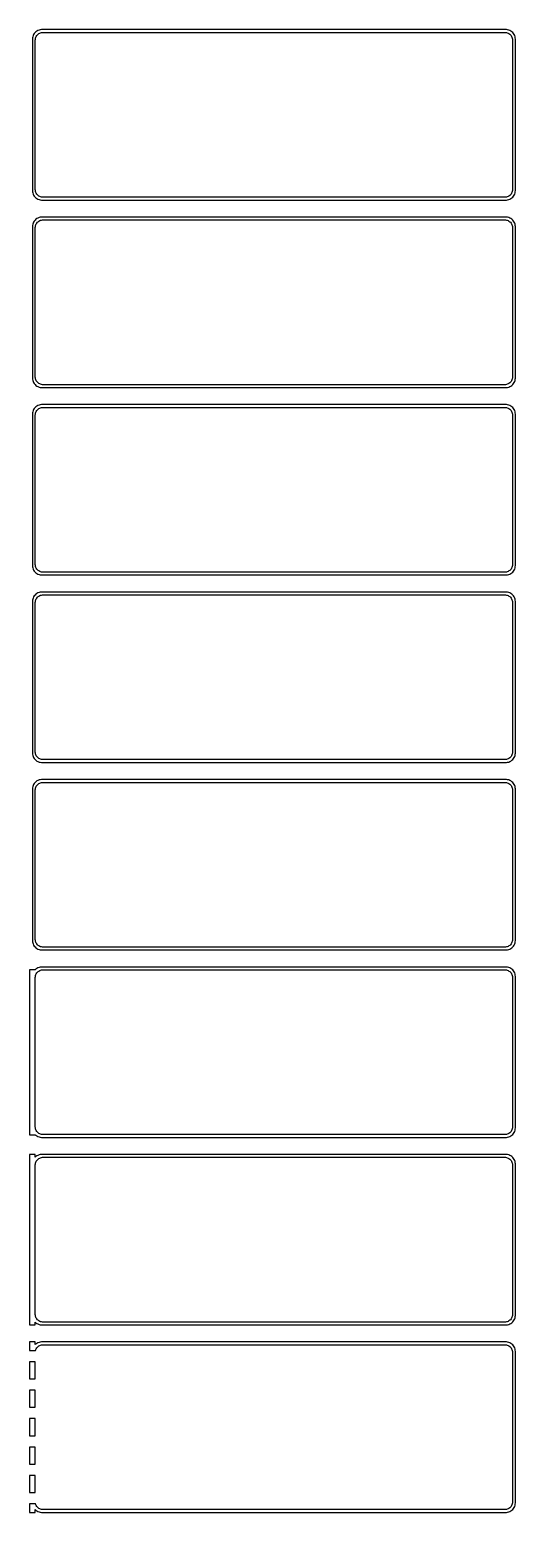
# Model space of a CAD drawing. Header units: metres. Extents: x -129 to 128, y 1440 to 2916.
# Drawn here: x -129 to 128, y 2133 to 2916 of the extents above; entities that cross this region are included whole.
import ezdxf

# ---------------------------------------------------------------- set-up
doc = ezdxf.new("R2010")
doc.units = ezdxf.units.M

msp = doc.modelspace()

# ---------------------------------------------------------------- linework, layer by layer
for p, q in [((-127.149, 2912.84), (-127.343, 2912.24)), ((-126.882, 2913.41), (-127.149, 2912.84)), ((-126.545, 2913.94), (-126.882, 2913.41)), ((-126.145, 2914.42), (-126.545, 2913.94)), ((-125.687, 2914.85), (-126.145, 2914.42)), ((-125.179, 2915.22), (-125.687, 2914.85)), ((-125.505, 2912.43), (-125.236, 2912.85)), ((-125.236, 2912.85), (-124.916, 2913.24)), ((-124.629, 2915.52), (-125.179, 2915.22)), ((-124.916, 2913.24), (-124.55, 2913.58)), ((-124.045, 2915.76), (-124.629, 2915.52)), ((-124.55, 2913.58), (-124.143, 2913.88)), ((-124.143, 2913.88), (-123.703, 2914.12)), ((-123.437, 2915.91), (-124.045, 2915.76)), ((-123.703, 2914.12), (-123.236, 2914.3)), ((-122.814, 2915.99), (-123.437, 2915.91)), ((-123.236, 2914.3), (-122.75, 2914.43)), ((122.814, 2915.99), (-122.814, 2915.99)), ((-122.75, 2914.43), (-122.251, 2914.49)), ((-122.251, 2914.49), (122.251, 2914.49)), ((122.251, 2914.49), (122.75, 2914.43)), ((122.75, 2914.43), (123.236, 2914.3)), ((123.437, 2915.91), (122.814, 2915.99)), ((123.236, 2914.3), (123.703, 2914.12)), ((124.045, 2915.76), (123.437, 2915.91)), ((123.703, 2914.12), (124.143, 2913.88)), ((124.629, 2915.52), (124.045, 2915.76)), ((124.143, 2913.88), (124.55, 2913.58)), ((124.55, 2913.58), (124.916, 2913.24)), ((125.179, 2915.22), (124.629, 2915.52)), ((124.916, 2913.24), (125.236, 2912.85)), ((125.687, 2914.85), (125.179, 2915.22)), ((125.236, 2912.85), (125.505, 2912.43)), ((126.145, 2914.42), (125.687, 2914.85)), ((126.545, 2913.94), (126.145, 2914.42)), ((126.882, 2913.41), (126.545, 2913.94)), ((127.149, 2912.84), (126.882, 2913.41)), ((127.343, 2912.24), (127.149, 2912.84)), ((-127.461, 2911.63), (-127.5, 2911)), ((-127.5, 2911), (-127.5, 2831)), ((-127.343, 2912.24), (-127.461, 2911.63)), ((-126, 2910.5), (-125.968, 2911)), ((-126, 2831.5), (-126, 2910.5)), ((-125.968, 2911), (-125.874, 2911.49)), ((-125.874, 2911.49), (-125.719, 2911.97)), ((-125.719, 2911.97), (-125.505, 2912.43)), ((125.505, 2912.43), (125.719, 2911.97)), ((125.719, 2911.97), (125.874, 2911.49)), ((125.874, 2911.49), (125.968, 2911)), ((125.968, 2911), (126, 2910.5)), ((126, 2910.5), (126, 2831.5)), ((127.461, 2911.63), (127.343, 2912.24)), ((127.5, 2911), (127.461, 2911.63)), ((127.5, 2831), (127.5, 2911)), ((-127.5, 2831), (-127.461, 2830.37)), ((-127.461, 2830.37), (-127.343, 2829.76)), ((-127.343, 2829.76), (-127.149, 2829.16)), ((-127.149, 2829.16), (-126.882, 2828.59)), ((-126.882, 2828.59), (-126.545, 2828.06)), ((-126.545, 2828.06), (-126.145, 2827.58)), ((-126.145, 2827.58), (-125.687, 2827.15)), ((-125.968, 2831), (-126, 2831.5)), ((-125.874, 2830.51), (-125.968, 2831)), ((-125.719, 2830.03), (-125.874, 2830.51)), ((-125.505, 2829.57), (-125.719, 2830.03)), ((-125.687, 2827.15), (-125.179, 2826.78)), ((-125.236, 2829.15), (-125.505, 2829.57)), ((-124.916, 2828.76), (-125.236, 2829.15)), ((-125.179, 2826.78), (-124.629, 2826.48)), ((-124.55, 2828.42), (-124.916, 2828.76)), ((-124.143, 2828.12), (-124.55, 2828.42)), ((-123.703, 2827.88), (-124.143, 2828.12)), ((-123.236, 2827.7), (-123.703, 2827.88)), ((-122.75, 2827.57), (-123.236, 2827.7)), ((-122.251, 2827.51), (-122.75, 2827.57)), ((122.251, 2827.51), (-122.251, 2827.51)), ((122.75, 2827.57), (122.251, 2827.51)), ((123.236, 2827.7), (122.75, 2827.57)), ((123.703, 2827.88), (123.236, 2827.7)), ((124.143, 2828.12), (123.703, 2827.88)), ((124.55, 2828.42), (124.143, 2828.12)), ((124.916, 2828.76), (124.55, 2828.42)), ((124.629, 2826.48), (125.179, 2826.78)), ((125.236, 2829.15), (124.916, 2828.76)), ((125.179, 2826.78), (125.687, 2827.15)), ((125.505, 2829.57), (125.236, 2829.15)), ((125.719, 2830.03), (125.505, 2829.57)), ((125.687, 2827.15), (126.145, 2827.58)), ((125.874, 2830.51), (125.719, 2830.03)), ((125.968, 2831), (125.874, 2830.51)), ((126, 2831.5), (125.968, 2831)), ((126.145, 2827.58), (126.545, 2828.06)), ((126.545, 2828.06), (126.882, 2828.59)), ((126.882, 2828.59), (127.149, 2829.16)), ((127.149, 2829.16), (127.343, 2829.76)), ((127.343, 2829.76), (127.461, 2830.37)), ((127.461, 2830.37), (127.5, 2831)), ((-124.629, 2826.48), (-124.045, 2826.24)), ((-124.045, 2826.24), (-123.437, 2826.09)), ((-123.437, 2826.09), (-122.814, 2826.01)), ((-122.814, 2826.01), (122.814, 2826.01)), ((122.814, 2826.01), (123.437, 2826.09)), ((123.437, 2826.09), (124.045, 2826.24)), ((124.045, 2826.24), (124.629, 2826.48)), ((-127.461, 2812.63), (-127.5, 2812)), ((-127.5, 2812), (-127.5, 2732)), ((-127.343, 2813.24), (-127.461, 2812.63)), ((-127.149, 2813.84), (-127.343, 2813.24)), ((-126.882, 2814.41), (-127.149, 2813.84)), ((-126.545, 2814.94), (-126.882, 2814.41)), ((-126.145, 2815.42), (-126.545, 2814.94)), ((-125.687, 2815.85), (-126.145, 2815.42)), ((-126, 2811.5), (-125.968, 2812)), ((-126, 2732.5), (-126, 2811.5)), ((-125.968, 2812), (-125.874, 2812.49)), ((-125.874, 2812.49), (-125.719, 2812.97)), ((-125.719, 2812.97), (-125.505, 2813.43)), ((-125.179, 2816.22), (-125.687, 2815.85)), ((-125.505, 2813.43), (-125.236, 2813.85)), ((-125.236, 2813.85), (-124.916, 2814.24)), ((-124.629, 2816.52), (-125.179, 2816.22)), ((-124.916, 2814.24), (-124.55, 2814.58)), ((-124.045, 2816.76), (-124.629, 2816.52)), ((-124.55, 2814.58), (-124.143, 2814.88)), ((-124.143, 2814.88), (-123.703, 2815.12)), ((-123.437, 2816.91), (-124.045, 2816.76)), ((-123.703, 2815.12), (-123.236, 2815.3)), ((-122.814, 2816.99), (-123.437, 2816.91)), ((-123.236, 2815.3), (-122.75, 2815.43)), ((122.814, 2816.99), (-122.814, 2816.99)), ((-122.75, 2815.43), (-122.251, 2815.49)), ((-122.251, 2815.49), (122.251, 2815.49)), ((122.251, 2815.49), (122.75, 2815.43)), ((122.75, 2815.43), (123.236, 2815.3)), ((123.437, 2816.91), (122.814, 2816.99)), ((123.236, 2815.3), (123.703, 2815.12)), ((124.045, 2816.76), (123.437, 2816.91)), ((123.703, 2815.12), (124.143, 2814.88)), ((124.629, 2816.52), (124.045, 2816.76)), ((124.143, 2814.88), (124.55, 2814.58)), ((124.55, 2814.58), (124.916, 2814.24)), ((125.179, 2816.22), (124.629, 2816.52)), ((124.916, 2814.24), (125.236, 2813.85)), ((125.687, 2815.85), (125.179, 2816.22)), ((125.236, 2813.85), (125.505, 2813.43)), ((125.505, 2813.43), (125.719, 2812.97)), ((126.145, 2815.42), (125.687, 2815.85)), ((125.719, 2812.97), (125.874, 2812.49)), ((125.874, 2812.49), (125.968, 2812)), ((125.968, 2812), (126, 2811.5)), ((126, 2811.5), (126, 2732.5)), ((126.545, 2814.94), (126.145, 2815.42)), ((126.882, 2814.41), (126.545, 2814.94)), ((127.149, 2813.84), (126.882, 2814.41)), ((127.343, 2813.24), (127.149, 2813.84)), ((127.461, 2812.63), (127.343, 2813.24)), ((127.5, 2812), (127.461, 2812.63)), ((127.5, 2732), (127.5, 2812)), ((-127.5, 2732), (-127.461, 2731.37)), ((-127.461, 2731.37), (-127.343, 2730.76)), ((-127.343, 2730.76), (-127.149, 2730.16)), ((-127.149, 2730.16), (-126.882, 2729.59)), ((-126.882, 2729.59), (-126.545, 2729.06)), ((-126.545, 2729.06), (-126.145, 2728.58)), ((-126.145, 2728.58), (-125.687, 2728.15)), ((-125.968, 2732), (-126, 2732.5)), ((-125.874, 2731.51), (-125.968, 2732)), ((-125.719, 2731.03), (-125.874, 2731.51)), ((-125.505, 2730.57), (-125.719, 2731.03)), ((-125.687, 2728.15), (-125.179, 2727.78)), ((-125.236, 2730.15), (-125.505, 2730.57)), ((-124.916, 2729.76), (-125.236, 2730.15)), ((-125.179, 2727.78), (-124.629, 2727.48)), ((-124.55, 2729.42), (-124.916, 2729.76)), ((-124.629, 2727.48), (-124.045, 2727.24)), ((-124.143, 2729.12), (-124.55, 2729.42)), ((-123.703, 2728.88), (-124.143, 2729.12)), ((-124.045, 2727.24), (-123.437, 2727.09)), ((-123.236, 2728.7), (-123.703, 2728.88)), ((-123.437, 2727.09), (-122.814, 2727.01)), ((-122.75, 2728.57), (-123.236, 2728.7)), ((-122.814, 2727.01), (122.814, 2727.01)), ((-122.251, 2728.51), (-122.75, 2728.57)), ((122.251, 2728.51), (-122.251, 2728.51)), ((122.75, 2728.57), (122.251, 2728.51)), ((123.236, 2728.7), (122.75, 2728.57)), ((122.814, 2727.01), (123.437, 2727.09)), ((123.703, 2728.88), (123.236, 2728.7)), ((123.437, 2727.09), (124.045, 2727.24)), ((124.143, 2729.12), (123.703, 2728.88)), ((124.045, 2727.24), (124.629, 2727.48)), ((124.55, 2729.42), (124.143, 2729.12)), ((124.916, 2729.76), (124.55, 2729.42)), ((124.629, 2727.48), (125.179, 2727.78)), ((125.236, 2730.15), (124.916, 2729.76)), ((125.179, 2727.78), (125.687, 2728.15)), ((125.505, 2730.57), (125.236, 2730.15)), ((125.719, 2731.03), (125.505, 2730.57)), ((125.687, 2728.15), (126.145, 2728.58)), ((125.874, 2731.51), (125.719, 2731.03)), ((125.968, 2732), (125.874, 2731.51)), ((126, 2732.5), (125.968, 2732)), ((126.145, 2728.58), (126.545, 2729.06)), ((126.545, 2729.06), (126.882, 2729.59)), ((126.882, 2729.59), (127.149, 2730.16)), ((127.149, 2730.16), (127.343, 2730.76)), ((127.343, 2730.76), (127.461, 2731.37)), ((127.461, 2731.37), (127.5, 2732)), ((-125.179, 2717.22), (-125.687, 2716.85)), ((-124.629, 2717.52), (-125.179, 2717.22)), ((-124.045, 2717.76), (-124.629, 2717.52)), ((-123.437, 2717.91), (-124.045, 2717.76)), ((-122.814, 2717.99), (-123.437, 2717.91)), ((122.814, 2717.99), (-122.814, 2717.99)), ((123.437, 2717.91), (122.814, 2717.99)), ((124.045, 2717.76), (123.437, 2717.91)), ((124.629, 2717.52), (124.045, 2717.76)), ((125.179, 2717.22), (124.629, 2717.52)), ((125.687, 2716.85), (125.179, 2717.22)), ((-127.461, 2713.63), (-127.5, 2713)), ((-127.5, 2713), (-127.5, 2633)), ((-127.343, 2714.24), (-127.461, 2713.63)), ((-127.149, 2714.84), (-127.343, 2714.24)), ((-126.882, 2715.41), (-127.149, 2714.84)), ((-126.545, 2715.94), (-126.882, 2715.41)), ((-126.145, 2716.42), (-126.545, 2715.94)), ((-125.687, 2716.85), (-126.145, 2716.42)), ((-126, 2712.5), (-125.968, 2713)), ((-126, 2633.5), (-126, 2712.5)), ((-125.968, 2713), (-125.874, 2713.49)), ((-125.874, 2713.49), (-125.719, 2713.97)), ((-125.719, 2713.97), (-125.505, 2714.43)), ((-125.505, 2714.43), (-125.236, 2714.85)), ((-125.236, 2714.85), (-124.916, 2715.24)), ((-124.916, 2715.24), (-124.55, 2715.58)), ((-124.55, 2715.58), (-124.143, 2715.88)), ((-124.143, 2715.88), (-123.703, 2716.12)), ((-123.703, 2716.12), (-123.236, 2716.3)), ((-123.236, 2716.3), (-122.75, 2716.43)), ((-122.75, 2716.43), (-122.251, 2716.49)), ((-122.251, 2716.49), (122.251, 2716.49)), ((122.251, 2716.49), (122.75, 2716.43)), ((122.75, 2716.43), (123.236, 2716.3)), ((123.236, 2716.3), (123.703, 2716.12)), ((123.703, 2716.12), (124.143, 2715.88)), ((124.143, 2715.88), (124.55, 2715.58)), ((124.55, 2715.58), (124.916, 2715.24)), ((124.916, 2715.24), (125.236, 2714.85)), ((125.236, 2714.85), (125.505, 2714.43)), ((125.505, 2714.43), (125.719, 2713.97)), ((126.145, 2716.42), (125.687, 2716.85)), ((125.719, 2713.97), (125.874, 2713.49)), ((125.874, 2713.49), (125.968, 2713)), ((125.968, 2713), (126, 2712.5)), ((126, 2712.5), (126, 2633.5)), ((126.545, 2715.94), (126.145, 2716.42)), ((126.882, 2715.41), (126.545, 2715.94)), ((127.149, 2714.84), (126.882, 2715.41)), ((127.343, 2714.24), (127.149, 2714.84)), ((127.461, 2713.63), (127.343, 2714.24)), ((127.5, 2713), (127.461, 2713.63)), ((127.5, 2633), (127.5, 2713)), ((-127.5, 2633), (-127.461, 2632.37)), ((-127.461, 2632.37), (-127.343, 2631.76)), ((-127.343, 2631.76), (-127.149, 2631.16)), ((-127.149, 2631.16), (-126.882, 2630.59)), ((-125.968, 2633), (-126, 2633.5)), ((-125.874, 2632.51), (-125.968, 2633)), ((-125.719, 2632.03), (-125.874, 2632.51)), ((-125.505, 2631.57), (-125.719, 2632.03)), ((-125.236, 2631.15), (-125.505, 2631.57)), ((-124.916, 2630.76), (-125.236, 2631.15)), ((125.236, 2631.15), (124.916, 2630.76)), ((125.505, 2631.57), (125.236, 2631.15)), ((125.719, 2632.03), (125.505, 2631.57)), ((125.874, 2632.51), (125.719, 2632.03)), ((125.968, 2633), (125.874, 2632.51)), ((126, 2633.5), (125.968, 2633)), ((126.882, 2630.59), (127.149, 2631.16)), ((127.149, 2631.16), (127.343, 2631.76)), ((127.343, 2631.76), (127.461, 2632.37)), ((127.461, 2632.37), (127.5, 2633)), ((-126.882, 2630.59), (-126.545, 2630.06)), ((-126.545, 2630.06), (-126.145, 2629.58)), ((-126.145, 2629.58), (-125.687, 2629.15)), ((-125.687, 2629.15), (-125.179, 2628.78)), ((-125.179, 2628.78), (-124.629, 2628.48)), ((-124.55, 2630.42), (-124.916, 2630.76)), ((-124.629, 2628.48), (-124.045, 2628.24)), ((-124.143, 2630.12), (-124.55, 2630.42)), ((-123.703, 2629.88), (-124.143, 2630.12)), ((-124.045, 2628.24), (-123.437, 2628.09)), ((-123.236, 2629.7), (-123.703, 2629.88)), ((-123.437, 2628.09), (-122.814, 2628.01)), ((-122.75, 2629.57), (-123.236, 2629.7)), ((-122.814, 2628.01), (122.814, 2628.01)), ((-122.251, 2629.51), (-122.75, 2629.57)), ((122.251, 2629.51), (-122.251, 2629.51)), ((122.75, 2629.57), (122.251, 2629.51)), ((123.236, 2629.7), (122.75, 2629.57)), ((122.814, 2628.01), (123.437, 2628.09)), ((123.703, 2629.88), (123.236, 2629.7)), ((123.437, 2628.09), (124.045, 2628.24)), ((124.143, 2630.12), (123.703, 2629.88)), ((124.045, 2628.24), (124.629, 2628.48)), ((124.55, 2630.42), (124.143, 2630.12)), ((124.916, 2630.76), (124.55, 2630.42)), ((124.629, 2628.48), (125.179, 2628.78)), ((125.179, 2628.78), (125.687, 2629.15)), ((125.687, 2629.15), (126.145, 2629.58)), ((126.145, 2629.58), (126.545, 2630.06)), ((126.545, 2630.06), (126.882, 2630.59)), ((-127.343, 2615.24), (-127.461, 2614.63)), ((-127.149, 2615.84), (-127.343, 2615.24)), ((-126.882, 2616.41), (-127.149, 2615.84)), ((-126.545, 2616.94), (-126.882, 2616.41)), ((-126.145, 2617.42), (-126.545, 2616.94)), ((-125.687, 2617.85), (-126.145, 2617.42)), ((-125.719, 2614.97), (-125.505, 2615.43)), ((-125.179, 2618.22), (-125.687, 2617.85)), ((-125.505, 2615.43), (-125.236, 2615.85)), ((-125.236, 2615.85), (-124.916, 2616.24)), ((-124.629, 2618.52), (-125.179, 2618.22)), ((-124.916, 2616.24), (-124.55, 2616.58)), ((-124.045, 2618.76), (-124.629, 2618.52)), ((-124.55, 2616.58), (-124.143, 2616.88)), ((-124.143, 2616.88), (-123.703, 2617.12)), ((-123.437, 2618.91), (-124.045, 2618.76)), ((-123.703, 2617.12), (-123.236, 2617.3)), ((-122.814, 2618.99), (-123.437, 2618.91)), ((-123.236, 2617.3), (-122.75, 2617.43)), ((122.814, 2618.99), (-122.814, 2618.99)), ((-122.75, 2617.43), (-122.251, 2617.49)), ((-122.251, 2617.49), (122.251, 2617.49)), ((122.251, 2617.49), (122.75, 2617.43)), ((122.75, 2617.43), (123.236, 2617.3)), ((123.437, 2618.91), (122.814, 2618.99)), ((123.236, 2617.3), (123.703, 2617.12)), ((124.045, 2618.76), (123.437, 2618.91)), ((123.703, 2617.12), (124.143, 2616.88)), ((124.629, 2618.52), (124.045, 2618.76)), ((124.143, 2616.88), (124.55, 2616.58)), ((124.55, 2616.58), (124.916, 2616.24)), ((125.179, 2618.22), (124.629, 2618.52)), ((124.916, 2616.24), (125.236, 2615.85)), ((125.687, 2617.85), (125.179, 2618.22)), ((125.236, 2615.85), (125.505, 2615.43)), ((125.505, 2615.43), (125.719, 2614.97)), ((126.145, 2617.42), (125.687, 2617.85)), ((126.545, 2616.94), (126.145, 2617.42)), ((126.882, 2616.41), (126.545, 2616.94)), ((127.149, 2615.84), (126.882, 2616.41)), ((127.343, 2615.24), (127.149, 2615.84)), ((127.461, 2614.63), (127.343, 2615.24)), ((-127.461, 2614.63), (-127.5, 2614)), ((-127.5, 2614), (-127.5, 2534)), ((-126, 2613.5), (-125.968, 2614)), ((-126, 2534.5), (-126, 2613.5)), ((-125.968, 2614), (-125.874, 2614.49)), ((-125.874, 2614.49), (-125.719, 2614.97)), ((125.719, 2614.97), (125.874, 2614.49)), ((125.874, 2614.49), (125.968, 2614)), ((125.968, 2614), (126, 2613.5)), ((126, 2613.5), (126, 2534.5)), ((127.5, 2614), (127.461, 2614.63)), ((127.5, 2534), (127.5, 2614)), ((-127.5, 2534), (-127.461, 2533.37)), ((-127.461, 2533.37), (-127.343, 2532.76)), ((-127.343, 2532.76), (-127.149, 2532.16)), ((-127.149, 2532.16), (-126.882, 2531.59)), ((-126.882, 2531.59), (-126.545, 2531.06)), ((-126.545, 2531.06), (-126.145, 2530.58)), ((-126.145, 2530.58), (-125.687, 2530.15)), ((-125.968, 2534), (-126, 2534.5)), ((-125.874, 2533.51), (-125.968, 2534)), ((-125.719, 2533.03), (-125.874, 2533.51)), ((-125.505, 2532.57), (-125.719, 2533.03)), ((-125.687, 2530.15), (-125.179, 2529.78)), ((-125.236, 2532.15), (-125.505, 2532.57)), ((-124.916, 2531.76), (-125.236, 2532.15)), ((-125.179, 2529.78), (-124.629, 2529.48)), ((-124.55, 2531.42), (-124.916, 2531.76)), ((-124.629, 2529.48), (-124.045, 2529.24)), ((-124.143, 2531.12), (-124.55, 2531.42)), ((-123.703, 2530.88), (-124.143, 2531.12)), ((-124.045, 2529.24), (-123.437, 2529.09)), ((-123.236, 2530.7), (-123.703, 2530.88)), ((-123.437, 2529.09), (-122.814, 2529.01)), ((-122.75, 2530.57), (-123.236, 2530.7)), ((-122.251, 2530.51), (-122.75, 2530.57)), ((122.251, 2530.51), (-122.251, 2530.51)), ((122.75, 2530.57), (122.251, 2530.51)), ((123.236, 2530.7), (122.75, 2530.57)), ((122.814, 2529.01), (123.437, 2529.09)), ((123.703, 2530.88), (123.236, 2530.7)), ((123.437, 2529.09), (124.045, 2529.24)), ((124.143, 2531.12), (123.703, 2530.88)), ((124.045, 2529.24), (124.629, 2529.48)), ((124.55, 2531.42), (124.143, 2531.12)), ((124.916, 2531.76), (124.55, 2531.42)), ((124.629, 2529.48), (125.179, 2529.78)), ((125.236, 2532.15), (124.916, 2531.76)), ((125.179, 2529.78), (125.687, 2530.15)), ((125.505, 2532.57), (125.236, 2532.15)), ((125.719, 2533.03), (125.505, 2532.57)), ((125.687, 2530.15), (126.145, 2530.58)), ((125.874, 2533.51), (125.719, 2533.03)), ((125.968, 2534), (125.874, 2533.51)), ((126, 2534.5), (125.968, 2534)), ((126.145, 2530.58), (126.545, 2531.06)), ((126.545, 2531.06), (126.882, 2531.59)), ((126.882, 2531.59), (127.149, 2532.16)), ((127.149, 2532.16), (127.343, 2532.76)), ((127.343, 2532.76), (127.461, 2533.37)), ((127.461, 2533.37), (127.5, 2534)), ((-122.814, 2529.01), (122.814, 2529.01)), ((-127.461, 2515.63), (-127.5, 2515)), ((-127.5, 2515), (-127.5, 2435)), ((-127.343, 2516.24), (-127.461, 2515.63)), ((-127.149, 2516.84), (-127.343, 2516.24)), ((-126.882, 2517.41), (-127.149, 2516.84)), ((-126.545, 2517.94), (-126.882, 2517.41)), ((-126.145, 2518.42), (-126.545, 2517.94)), ((-125.687, 2518.85), (-126.145, 2518.42)), ((-126, 2514.5), (-125.968, 2515)), ((-126, 2435.5), (-126, 2514.5)), ((-125.968, 2515), (-125.874, 2515.49)), ((-125.874, 2515.49), (-125.719, 2515.97)), ((-125.719, 2515.97), (-125.505, 2516.43)), ((-125.179, 2519.22), (-125.687, 2518.85)), ((-125.505, 2516.43), (-125.236, 2516.85)), ((-125.236, 2516.85), (-124.916, 2517.24)), ((-124.629, 2519.52), (-125.179, 2519.22)), ((-124.916, 2517.24), (-124.55, 2517.58)), ((-124.045, 2519.76), (-124.629, 2519.52)), ((-124.55, 2517.58), (-124.143, 2517.88)), ((-124.143, 2517.88), (-123.703, 2518.12)), ((-123.437, 2519.91), (-124.045, 2519.76)), ((-123.703, 2518.12), (-123.236, 2518.3)), ((-122.814, 2519.99), (-123.437, 2519.91)), ((-123.236, 2518.3), (-122.75, 2518.43)), ((122.814, 2519.99), (-122.814, 2519.99)), ((-122.75, 2518.43), (-122.251, 2518.49)), ((-122.251, 2518.49), (122.251, 2518.49)), ((122.251, 2518.49), (122.75, 2518.43)), ((122.75, 2518.43), (123.236, 2518.3)), ((123.437, 2519.91), (122.814, 2519.99)), ((123.236, 2518.3), (123.703, 2518.12)), ((124.045, 2519.76), (123.437, 2519.91)), ((123.703, 2518.12), (124.143, 2517.88)), ((124.629, 2519.52), (124.045, 2519.76)), ((124.143, 2517.88), (124.55, 2517.58)), ((124.55, 2517.58), (124.916, 2517.24)), ((125.179, 2519.22), (124.629, 2519.52)), ((124.916, 2517.24), (125.236, 2516.85)), ((125.687, 2518.85), (125.179, 2519.22)), ((125.236, 2516.85), (125.505, 2516.43)), ((125.505, 2516.43), (125.719, 2515.97)), ((126.145, 2518.42), (125.687, 2518.85)), ((125.719, 2515.97), (125.874, 2515.49)), ((125.874, 2515.49), (125.968, 2515)), ((125.968, 2515), (126, 2514.5)), ((126, 2514.5), (126, 2435.5)), ((126.545, 2517.94), (126.145, 2518.42)), ((126.882, 2517.41), (126.545, 2517.94)), ((127.149, 2516.84), (126.882, 2517.41)), ((127.343, 2516.24), (127.149, 2516.84)), ((127.461, 2515.63), (127.343, 2516.24)), ((127.5, 2515), (127.461, 2515.63)), ((127.5, 2435), (127.5, 2515)), ((-125.968, 2435), (-126, 2435.5)), ((126, 2435.5), (125.968, 2435)), ((-127.5, 2435), (-127.461, 2434.37)), ((-127.461, 2434.37), (-127.343, 2433.76)), ((-127.343, 2433.76), (-127.149, 2433.16)), ((-127.149, 2433.16), (-126.882, 2432.59)), ((-126.882, 2432.59), (-126.545, 2432.06)), ((-126.545, 2432.06), (-126.145, 2431.58)), ((-126.145, 2431.58), (-125.687, 2431.15)), ((-125.874, 2434.51), (-125.968, 2435)), ((-125.719, 2434.03), (-125.874, 2434.51)), ((-125.505, 2433.57), (-125.719, 2434.03)), ((-125.687, 2431.15), (-125.179, 2430.78)), ((-125.236, 2433.15), (-125.505, 2433.57)), ((-124.916, 2432.76), (-125.236, 2433.15)), ((-125.179, 2430.78), (-124.629, 2430.48)), ((-124.55, 2432.42), (-124.916, 2432.76)), ((-124.629, 2430.48), (-124.045, 2430.24)), ((-124.143, 2432.12), (-124.55, 2432.42)), ((-123.703, 2431.88), (-124.143, 2432.12)), ((-124.045, 2430.24), (-123.437, 2430.09)), ((-123.236, 2431.7), (-123.703, 2431.88)), ((-123.437, 2430.09), (-122.814, 2430.01)), ((-122.75, 2431.57), (-123.236, 2431.7)), ((-122.814, 2430.01), (122.814, 2430.01)), ((-122.251, 2431.51), (-122.75, 2431.57)), ((122.251, 2431.51), (-122.251, 2431.51)), ((122.75, 2431.57), (122.251, 2431.51)), ((123.236, 2431.7), (122.75, 2431.57)), ((122.814, 2430.01), (123.437, 2430.09)), ((123.703, 2431.88), (123.236, 2431.7)), ((123.437, 2430.09), (124.045, 2430.24)), ((124.143, 2432.12), (123.703, 2431.88)), ((124.045, 2430.24), (124.629, 2430.48)), ((124.55, 2432.42), (124.143, 2432.12)), ((124.916, 2432.76), (124.55, 2432.42)), ((124.629, 2430.48), (125.179, 2430.78)), ((125.236, 2433.15), (124.916, 2432.76)), ((125.179, 2430.78), (125.687, 2431.15)), ((125.505, 2433.57), (125.236, 2433.15)), ((125.719, 2434.03), (125.505, 2433.57)), ((125.687, 2431.15), (126.145, 2431.58)), ((125.874, 2434.51), (125.719, 2434.03)), ((125.968, 2435), (125.874, 2434.51)), ((126.145, 2431.58), (126.545, 2432.06)), ((126.545, 2432.06), (126.882, 2432.59)), ((126.882, 2432.59), (127.149, 2433.16)), ((127.149, 2433.16), (127.343, 2433.76)), ((127.343, 2433.76), (127.461, 2434.37)), ((127.461, 2434.37), (127.5, 2435)), ((-126, 2419.56), (-129, 2419.56)), ((-129, 2419.56), (-129, 2332.44)), ((-125.687, 2419.85), (-126, 2419.56)), ((-125.179, 2420.22), (-125.687, 2419.85)), ((-124.629, 2420.52), (-125.179, 2420.22)), ((-124.045, 2420.76), (-124.629, 2420.52)), ((-123.437, 2420.91), (-124.045, 2420.76)), ((-122.814, 2420.99), (-123.437, 2420.91)), ((-123.236, 2419.3), (-122.75, 2419.43)), ((122.814, 2420.99), (-122.814, 2420.99)), ((-122.75, 2419.43), (-122.251, 2419.49)), ((-122.251, 2419.49), (122.251, 2419.49)), ((122.251, 2419.49), (122.75, 2419.43)), ((122.75, 2419.43), (123.236, 2419.3)), ((123.437, 2420.91), (122.814, 2420.99)), ((124.045, 2420.76), (123.437, 2420.91)), ((124.629, 2420.52), (124.045, 2420.76)), ((125.179, 2420.22), (124.629, 2420.52)), ((125.687, 2419.85), (125.179, 2420.22)), ((126.145, 2419.42), (125.687, 2419.85)), ((126.545, 2418.94), (126.145, 2419.42)), ((-126, 2415.5), (-125.968, 2416)), ((-126, 2336.5), (-126, 2415.5)), ((-125.968, 2416), (-125.874, 2416.49)), ((-125.874, 2416.49), (-125.719, 2416.97)), ((-125.719, 2416.97), (-125.505, 2417.43)), ((-125.505, 2417.43), (-125.236, 2417.85)), ((-125.236, 2417.85), (-124.916, 2418.24)), ((-124.916, 2418.24), (-124.55, 2418.58)), ((-124.55, 2418.58), (-124.143, 2418.88)), ((-124.143, 2418.88), (-123.703, 2419.12)), ((-123.703, 2419.12), (-123.236, 2419.3)), ((123.236, 2419.3), (123.703, 2419.12)), ((123.703, 2419.12), (124.143, 2418.88)), ((124.143, 2418.88), (124.55, 2418.58)), ((124.55, 2418.58), (124.916, 2418.24)), ((124.916, 2418.24), (125.236, 2417.85)), ((125.236, 2417.85), (125.505, 2417.43)), ((125.505, 2417.43), (125.719, 2416.97)), ((125.719, 2416.97), (125.874, 2416.49)), ((125.874, 2416.49), (125.968, 2416)), ((125.968, 2416), (126, 2415.5)), ((126, 2415.5), (126, 2336.5)), ((126.882, 2418.41), (126.545, 2418.94)), ((127.149, 2417.84), (126.882, 2418.41)), ((127.343, 2417.24), (127.149, 2417.84)), ((127.461, 2416.63), (127.343, 2417.24)), ((127.5, 2416), (127.461, 2416.63)), ((127.5, 2336), (127.5, 2416)), ((-125.968, 2336), (-126, 2336.5)), ((-125.874, 2335.51), (-125.968, 2336)), ((-125.719, 2335.03), (-125.874, 2335.51)), ((-125.505, 2334.57), (-125.719, 2335.03)), ((-125.236, 2334.15), (-125.505, 2334.57)), ((-124.916, 2333.76), (-125.236, 2334.15)), ((-124.55, 2333.42), (-124.916, 2333.76)), ((-124.143, 2333.12), (-124.55, 2333.42)), ((124.55, 2333.42), (124.143, 2333.12)), ((124.916, 2333.76), (124.55, 2333.42)), ((125.236, 2334.15), (124.916, 2333.76)), ((125.505, 2334.57), (125.236, 2334.15)), ((125.719, 2335.03), (125.505, 2334.57)), ((125.874, 2335.51), (125.719, 2335.03)), ((125.968, 2336), (125.874, 2335.51)), ((126, 2336.5), (125.968, 2336)), ((126.545, 2333.06), (126.882, 2333.59)), ((126.882, 2333.59), (127.149, 2334.16)), ((127.149, 2334.16), (127.343, 2334.76)), ((127.343, 2334.76), (127.461, 2335.37)), ((127.461, 2335.37), (127.5, 2336)), ((-129, 2332.44), (-126, 2332.44)), ((-126, 2332.44), (-125.687, 2332.15)), ((-125.687, 2332.15), (-125.179, 2331.78)), ((-125.179, 2331.78), (-124.629, 2331.48)), ((-124.629, 2331.48), (-124.045, 2331.24)), ((-123.703, 2332.88), (-124.143, 2333.12)), ((-124.045, 2331.24), (-123.437, 2331.09)), ((-123.236, 2332.7), (-123.703, 2332.88)), ((-123.437, 2331.09), (-122.814, 2331.01)), ((-122.75, 2332.57), (-123.236, 2332.7)), ((-122.814, 2331.01), (122.814, 2331.01)), ((-122.251, 2332.51), (-122.75, 2332.57)), ((122.251, 2332.51), (-122.251, 2332.51)), ((122.75, 2332.57), (122.251, 2332.51)), ((123.236, 2332.7), (122.75, 2332.57)), ((122.814, 2331.01), (123.437, 2331.09)), ((123.703, 2332.88), (123.236, 2332.7)), ((123.437, 2331.09), (124.045, 2331.24)), ((124.143, 2333.12), (123.703, 2332.88)), ((124.045, 2331.24), (124.629, 2331.48)), ((124.629, 2331.48), (125.179, 2331.78)), ((125.179, 2331.78), (125.687, 2332.15)), ((125.687, 2332.15), (126.145, 2332.58)), ((126.145, 2332.58), (126.545, 2333.06)), ((-126, 2321.97), (-129, 2321.97)), ((-129, 2321.97), (-129, 2232.03)), ((-126, 2320.56), (-126, 2321.97)), ((-125.687, 2320.85), (-126, 2320.56)), ((-125.874, 2317.49), (-125.719, 2317.97)), ((-125.719, 2317.97), (-125.505, 2318.43)), ((-125.179, 2321.22), (-125.687, 2320.85)), ((-125.505, 2318.43), (-125.236, 2318.85)), ((-125.236, 2318.85), (-124.916, 2319.24)), ((-124.629, 2321.52), (-125.179, 2321.22)), ((-124.916, 2319.24), (-124.55, 2319.58)), ((-124.045, 2321.76), (-124.629, 2321.52)), ((-124.55, 2319.58), (-124.143, 2319.88)), ((-124.143, 2319.88), (-123.703, 2320.12)), ((-123.437, 2321.91), (-124.045, 2321.76)), ((-123.703, 2320.12), (-123.236, 2320.3)), ((-122.814, 2321.99), (-123.437, 2321.91)), ((-123.236, 2320.3), (-122.75, 2320.43)), ((122.814, 2321.99), (-122.814, 2321.99)), ((-122.75, 2320.43), (-122.251, 2320.49)), ((-122.251, 2320.49), (122.251, 2320.49)), ((122.251, 2320.49), (122.75, 2320.43)), ((122.75, 2320.43), (123.236, 2320.3)), ((123.437, 2321.91), (122.814, 2321.99)), ((123.236, 2320.3), (123.703, 2320.12)), ((124.045, 2321.76), (123.437, 2321.91)), ((123.703, 2320.12), (124.143, 2319.88)), ((124.629, 2321.52), (124.045, 2321.76)), ((124.143, 2319.88), (124.55, 2319.58)), ((124.55, 2319.58), (124.916, 2319.24)), ((125.179, 2321.22), (124.629, 2321.52)), ((124.916, 2319.24), (125.236, 2318.85)), ((125.687, 2320.85), (125.179, 2321.22)), ((125.236, 2318.85), (125.505, 2318.43)), ((125.505, 2318.43), (125.719, 2317.97)), ((126.145, 2320.42), (125.687, 2320.85)), ((125.719, 2317.97), (125.874, 2317.49)), ((126.545, 2319.94), (126.145, 2320.42)), ((126.882, 2319.41), (126.545, 2319.94)), ((127.149, 2318.84), (126.882, 2319.41)), ((127.343, 2318.24), (127.149, 2318.84)), ((127.461, 2317.63), (127.343, 2318.24)), ((127.5, 2317), (127.461, 2317.63)), ((-126, 2316.5), (-125.968, 2317)), ((-126, 2237.5), (-126, 2316.5)), ((-125.968, 2317), (-125.874, 2317.49)), ((125.874, 2317.49), (125.968, 2317)), ((125.968, 2317), (126, 2316.5)), ((126, 2316.5), (126, 2237.5)), ((127.5, 2237), (127.5, 2317)), ((-129, 2232.03), (-126, 2232.03)), ((-125.968, 2237), (-126, 2237.5)), ((-126, 2232.03), (-126, 2233.44)), ((-126, 2233.44), (-125.687, 2233.15)), ((-125.874, 2236.51), (-125.968, 2237)), ((-125.719, 2236.03), (-125.874, 2236.51)), ((-125.505, 2235.57), (-125.719, 2236.03)), ((-125.687, 2233.15), (-125.179, 2232.78)), ((-125.236, 2235.15), (-125.505, 2235.57)), ((-124.916, 2234.76), (-125.236, 2235.15)), ((-125.179, 2232.78), (-124.629, 2232.48)), ((-124.55, 2234.42), (-124.916, 2234.76)), ((-124.629, 2232.48), (-124.045, 2232.24)), ((-124.143, 2234.12), (-124.55, 2234.42)), ((-123.703, 2233.88), (-124.143, 2234.12)), ((-124.045, 2232.24), (-123.437, 2232.09)), ((-123.236, 2233.7), (-123.703, 2233.88)), ((-123.437, 2232.09), (-122.814, 2232.01)), ((-122.75, 2233.57), (-123.236, 2233.7)), ((-122.814, 2232.01), (122.814, 2232.01)), ((-122.251, 2233.51), (-122.75, 2233.57)), ((122.251, 2233.51), (-122.251, 2233.51)), ((122.75, 2233.57), (122.251, 2233.51)), ((123.236, 2233.7), (122.75, 2233.57)), ((122.814, 2232.01), (123.437, 2232.09)), ((123.703, 2233.88), (123.236, 2233.7)), ((123.437, 2232.09), (124.045, 2232.24)), ((124.143, 2234.12), (123.703, 2233.88)), ((124.045, 2232.24), (124.629, 2232.48)), ((124.55, 2234.42), (124.143, 2234.12)), ((124.916, 2234.76), (124.55, 2234.42)), ((124.629, 2232.48), (125.179, 2232.78)), ((125.236, 2235.15), (124.916, 2234.76)), ((125.179, 2232.78), (125.687, 2233.15)), ((125.505, 2235.57), (125.236, 2235.15)), ((125.719, 2236.03), (125.505, 2235.57)), ((125.687, 2233.15), (126.145, 2233.58)), ((125.874, 2236.51), (125.719, 2236.03)), ((125.968, 2237), (125.874, 2236.51)), ((126, 2237.5), (125.968, 2237)), ((126.145, 2233.58), (126.545, 2234.06)), ((126.545, 2234.06), (126.882, 2234.59)), ((126.882, 2234.59), (127.149, 2235.16)), ((127.149, 2235.16), (127.343, 2235.76)), ((127.343, 2235.76), (127.461, 2236.37)), ((127.461, 2236.37), (127.5, 2237)), ((-126, 2222.99), (-129, 2222.99)), ((-129, 2222.99), (-129, 2218.49)), ((-129, 2218.49), (-125.874, 2218.49)), ((-126, 2221.56), (-126, 2222.99)), ((-125.687, 2221.85), (-126, 2221.56)), ((-125.874, 2218.49), (-125.719, 2218.97)), ((-125.874, 2218.49), (-125.874, 2218.49)), ((-125.719, 2218.97), (-125.505, 2219.43)), ((-125.179, 2222.22), (-125.687, 2221.85)), ((-125.505, 2219.43), (-125.236, 2219.85)), ((-125.236, 2219.85), (-124.916, 2220.24)), ((-124.629, 2222.52), (-125.179, 2222.22)), ((-124.916, 2220.24), (-124.55, 2220.58)), ((-124.045, 2222.76), (-124.629, 2222.52)), ((-124.55, 2220.58), (-124.143, 2220.88)), ((-124.143, 2220.88), (-123.703, 2221.12)), ((-123.437, 2222.91), (-124.045, 2222.76)), ((-123.703, 2221.12), (-123.236, 2221.3)), ((-122.814, 2222.99), (-123.437, 2222.91)), ((-123.236, 2221.3), (-122.75, 2221.43)), ((122.814, 2222.99), (-122.814, 2222.99)), ((-122.75, 2221.43), (-122.251, 2221.49)), ((-122.251, 2221.49), (122.251, 2221.49)), ((122.251, 2221.49), (122.75, 2221.43)), ((122.75, 2221.43), (123.236, 2221.3)), ((123.437, 2222.91), (122.814, 2222.99)), ((123.236, 2221.3), (123.703, 2221.12)), ((124.045, 2222.76), (123.437, 2222.91)), ((123.703, 2221.12), (124.143, 2220.88)), ((124.629, 2222.52), (124.045, 2222.76)), ((124.143, 2220.88), (124.55, 2220.58)), ((124.55, 2220.58), (124.916, 2220.24)), ((125.179, 2222.22), (124.629, 2222.52)), ((124.916, 2220.24), (125.236, 2219.85)), ((125.687, 2221.85), (125.179, 2222.22)), ((125.236, 2219.85), (125.505, 2219.43)), ((125.505, 2219.43), (125.719, 2218.97)), ((126.145, 2221.42), (125.687, 2221.85)), ((125.719, 2218.97), (125.874, 2218.49)), ((125.874, 2218.49), (125.968, 2218)), ((125.968, 2218), (126, 2217.5)), ((126, 2217.5), (126, 2138.5)), ((126.545, 2220.94), (126.145, 2221.42)), ((126.882, 2220.41), (126.545, 2220.94)), ((127.149, 2219.84), (126.882, 2220.41)), ((127.343, 2219.24), (127.149, 2219.84)), ((127.461, 2218.63), (127.343, 2219.24)), ((127.5, 2218), (127.461, 2218.63)), ((127.5, 2138), (127.5, 2218)), ((-126, 2212.51), (-129, 2212.51)), ((-129, 2212.51), (-129, 2203.49)), ((-126, 2203.49), (-126, 2212.51)), ((-129, 2203.49), (-126, 2203.49)), ((-126, 2197.51), (-129, 2197.51)), ((-129, 2197.51), (-129, 2188.49)), ((-126, 2188.49), (-126, 2197.51)), ((-129, 2188.49), (-126, 2188.49)), ((-126, 2182.51), (-129, 2182.51)), ((-129, 2182.51), (-129, 2173.49)), ((-126, 2173.49), (-126, 2182.51)), ((-129, 2173.49), (-126, 2173.49)), ((-126, 2167.51), (-129, 2167.51)), ((-129, 2167.51), (-129, 2158.49)), ((-126, 2158.49), (-126, 2167.51)), ((-129, 2158.49), (-126, 2158.49)), ((-126, 2152.51), (-129, 2152.51)), ((-129, 2152.51), (-129, 2143.49)), ((-126, 2143.49), (-126, 2152.51)), ((-129, 2143.49), (-126, 2143.49)), ((125.968, 2138), (125.874, 2137.51)), ((126, 2138.5), (125.968, 2138)), ((127.461, 2137.37), (127.5, 2138)), ((-125.874, 2137.51), (-129, 2137.51)), ((-129, 2137.51), (-129, 2133.01)), ((-129, 2133.01), (-126, 2133.01)), ((-126, 2134.44), (-125.687, 2134.15)), ((-126, 2133.01), (-126, 2134.44)), ((-125.719, 2137.03), (-125.874, 2137.51)), ((-125.874, 2137.51), (-125.874, 2137.51)), ((-125.505, 2136.57), (-125.719, 2137.03)), ((-125.687, 2134.15), (-125.179, 2133.78)), ((-125.236, 2136.15), (-125.505, 2136.57)), ((-124.916, 2135.76), (-125.236, 2136.15)), ((-125.179, 2133.78), (-124.629, 2133.48)), ((-124.55, 2135.42), (-124.916, 2135.76)), ((-124.629, 2133.48), (-124.045, 2133.24)), ((-124.143, 2135.12), (-124.55, 2135.42)), ((-123.703, 2134.88), (-124.143, 2135.12)), ((-124.045, 2133.24), (-123.437, 2133.09)), ((-123.236, 2134.7), (-123.703, 2134.88)), ((-123.437, 2133.09), (-122.814, 2133.01)), ((-122.75, 2134.57), (-123.236, 2134.7)), ((-122.814, 2133.01), (122.814, 2133.01)), ((-122.251, 2134.51), (-122.75, 2134.57)), ((122.251, 2134.51), (-122.251, 2134.51)), ((122.75, 2134.57), (122.251, 2134.51)), ((123.236, 2134.7), (122.75, 2134.57)), ((122.814, 2133.01), (123.437, 2133.09)), ((123.703, 2134.88), (123.236, 2134.7)), ((123.437, 2133.09), (124.045, 2133.24)), ((124.143, 2135.12), (123.703, 2134.88)), ((124.045, 2133.24), (124.629, 2133.48)), ((124.55, 2135.42), (124.143, 2135.12)), ((124.916, 2135.76), (124.55, 2135.42)), ((124.629, 2133.48), (125.179, 2133.78)), ((125.236, 2136.15), (124.916, 2135.76)), ((125.179, 2133.78), (125.687, 2134.15)), ((125.505, 2136.57), (125.236, 2136.15)), ((125.719, 2137.03), (125.505, 2136.57)), ((125.687, 2134.15), (126.145, 2134.58)), ((125.874, 2137.51), (125.719, 2137.03)), ((126.145, 2134.58), (126.545, 2135.06)), ((126.545, 2135.06), (126.882, 2135.59)), ((126.882, 2135.59), (127.149, 2136.16)), ((127.149, 2136.16), (127.343, 2136.76)), ((127.343, 2136.76), (127.461, 2137.37))]:
    msp.add_line(p, q)

doc.saveas('drawing.dxf')
